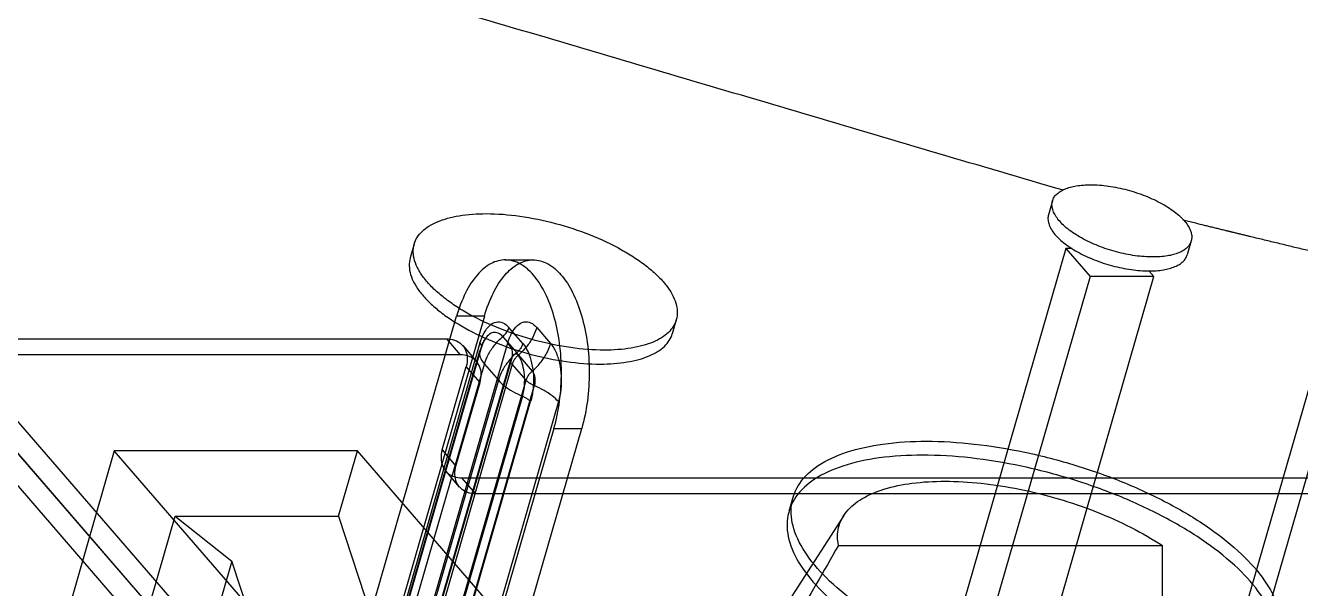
# Model space of a CAD drawing. Header units: millimetres. Extents: x -1 to 407, y -1 to 283.
# Drawn here: x 200.1 to 202.087, y 182.438 to 183.314 of the extents above; entities that cross this region are included whole.
import ezdxf

# ---------------------------------------------------------------- set-up
doc = ezdxf.new("R2010")
doc.units = ezdxf.units.MM
doc.header["$LTSCALE"] = 23.1
doc.layers.get('0').update_dxf_attribs({"linetype": 'CONTINUOUS'})
for name, color, linetype in [('001-PCB', 7, 'CONTINUOUS'), ('_154401', 7, 'CONTINUOUS'), ('_242707', 7, 'CONTINUOUS'), ('_361439', 7, 'CONTINUOUS'), ('_367183', 7, 'CONTINUOUS'), ('_443473', 7, 'CONTINUOUS')]:
    doc.layers.add(name, color=color, linetype=linetype)

msp = doc.modelspace()

# ---------------------------------------------------------------- linework, layer by layer
at = {"color": 6, "linetype": 'Continuous'}
for p, q in [((200.8474, 182.9492), (200.8907, 182.9492)), ((200.5873, 182.223), (200.7716, 182.8617)), ((200.8149, 182.8617), (200.6306, 182.223)), ((200.8149, 182.8617), (200.7716, 182.8617)), ((200.8436, 182.8296), (200.8652, 182.8046)), ((200.8748, 182.819), (200.8531, 182.844)), ((200.8964, 182.844), (200.9181, 182.819)), ((199.9763, 182.8264), (200.7557, 182.8264)), ((200.808, 182.8198), (200.5736, 182.0079)), ((200.5753, 181.9996), (200.8097, 182.8115)), ((200.5759, 182.0009), (200.8103, 182.8128)), ((200.6169, 182.0079), (200.8513, 182.8198)), ((200.7557, 182.8264), (200.7773, 182.8014)), ((200.781, 182.8159), (200.8026, 182.7909)), ((200.7773, 182.8014), (199.9979, 182.8014)), ((200.5735, 181.9956), (200.8078, 182.8075)), ((200.6215, 181.9817), (200.8559, 182.7936)), ((200.6221, 181.983), (200.8565, 182.7949)), ((200.624, 181.9871), (200.8584, 182.799)), ((200.8678, 182.801), (200.8894, 182.776)), ((200.2686, 182.3889), (199.933, 182.7764)), ((200.3552, 182.3889), (200.0196, 182.7764)), ((200.5806, 181.9748), (200.8149, 182.7867)), ((200.8582, 182.7867), (200.6239, 181.9748)), ((200.749, 182.6532), (200.7865, 182.7831)), ((200.8081, 182.7581), (200.7865, 182.7831)), ((200.8149, 182.7867), (200.8366, 182.7617)), ((200.8799, 182.7617), (200.8582, 182.7867)), ((200.8366, 182.7617), (200.6022, 181.9498)), ((200.8925, 182.7534), (200.6184, 181.8041)), ((200.6455, 181.9498), (200.8799, 182.7617)), ((200.7706, 182.6282), (200.8081, 182.7581)), ((200.8743, 182.7369), (200.6399, 181.925)), ((200.6525, 181.9167), (200.8869, 182.7286)), ((200.9302, 182.7286), (200.6958, 181.9167)), ((200.9232, 182.6867), (200.7388, 182.048)), ((200.7821, 182.048), (200.9665, 182.6867)), ((200.9232, 182.6867), (200.9665, 182.6867)), ((200.238, 182.6518), (200.1005, 182.1754)), ((200.6223, 182.208), (200.238, 182.6518)), ((200.6169, 182.6518), (200.238, 182.6518)), ((200.5875, 182.55), (200.6169, 182.6518)), ((201.0012, 182.208), (200.6169, 182.6518)), ((200.749, 182.6532), (200.7706, 182.6282)), ((200.7762, 182.5955), (200.7545, 182.6205)), ((200.8014, 182.5849), (200.7798, 182.6099)), ((200.7798, 182.6099), (202.4252, 182.6099)), ((202.4469, 182.5849), (200.8014, 182.5849)), ((201.2957, 182.5791), (201.2894, 182.5575)), ((201.3748, 182.551), (201.2116, 182.2983)), ((200.225, 182.1754), (200.3331, 182.55)), ((200.3331, 182.55), (200.4211, 182.48)), ((200.3331, 182.55), (200.5875, 182.55)), ((200.5875, 182.55), (200.6491, 182.3634)), ((201.3665, 182.5045), (201.8715, 182.5045)), ((200.4211, 182.48), (200.3224, 182.1379)), ((200.4596, 182.3634), (200.4211, 182.48))]:
    msp.add_line(p, q, dxfattribs=at)
at = {"color": 7, "linetype": 'Continuous'}
for p, q in [((199.9763, 182.7764), (200.3152, 182.3845)), ((200.3154, 182.3849), (199.9763, 182.7764))]:
    msp.add_line(p, q, dxfattribs=at)
at = {"color": 6, "linetype": 'Continuous'}
for centre, radius, start, end in [((200.8799, 182.7867), 0.075, 150.0109, 163.8966), ((200.8799, 182.7867), 0.025, 149.9978, 163.8964), ((239.8089, 160.3206), 44.384, 150.01207, 150.19089), ((174.0363, 182.5101), 27.8352, 359.74124, 359.98843)]:
    msp.add_arc(centre, radius, start, end, dxfattribs=at)
for points, knots in [([(200.9232, 182.6867), (200.9272, 182.7005), (200.933, 182.7296), (200.9359, 182.7743), (200.933, 182.8189), (200.9247, 182.8604), (200.9114, 182.8964), (200.8938, 182.9248), (200.8727, 182.9439), (200.848, 182.9514), (200.8231, 182.9446), (200.8015, 182.9255), (200.7837, 182.897), (200.7753, 182.8742), (200.7716, 182.8617)], [0, 0, 0, 0, 0.102253, 0.209853, 0.317041, 0.418204, 0.509773, 0.588057, 0.652718, 0.708057, 0.763259, 0.828366, 0.907619, 1, 1, 1, 1]), ([(200.8149, 182.8617), (200.8185, 182.8741), (200.8269, 182.8968), (200.8446, 182.9252), (200.8659, 182.9442), (200.8906, 182.9514), (200.9153, 182.9444), (200.9366, 182.9255), (200.9542, 182.8974), (200.9676, 182.8615), (200.9762, 182.8198), (200.9792, 182.7749), (200.9764, 182.7299), (200.9705, 182.7006), (200.9665, 182.6867)], [0, 0, 0, 0, 0.092066, 0.170694, 0.235368, 0.290333, 0.345478, 0.409811, 0.487603, 0.578848, 0.680489, 0.788721, 0.897362, 1, 1, 1, 1]), ([(200.808, 182.8198), (200.8096, 182.8253), (200.8134, 182.8352), (200.8218, 182.8471), (200.8325, 182.8536), (200.8445, 182.8522), (200.8505, 182.847), (200.8531, 182.844)], [0, 0, 0, 0, 0.265765, 0.482512, 0.655123, 0.813498, 1, 1, 1, 1]), ([(200.8513, 182.8198), (200.8529, 182.8253), (200.8567, 182.8353), (200.8652, 182.8471), (200.876, 182.8537), (200.888, 182.8522), (200.8938, 182.847), (200.8964, 182.844)], [0, 0, 0, 0, 0.266315, 0.484343, 0.658044, 0.816388, 1, 1, 1, 1]), ([(200.8436, 182.8296), (200.8415, 182.832), (200.837, 182.8359), (200.8281, 182.8368), (200.8201, 182.832), (200.8138, 182.8232), (200.8109, 182.8157), (200.8097, 182.8115)], [0, 0, 0, 0, 0.18976, 0.346459, 0.515601, 0.729429, 1, 1, 1, 1]), ([(200.8149, 182.7867), (200.8165, 182.792), (200.8209, 182.8027), (200.8307, 182.8172), (200.839, 182.8258), (200.8436, 182.8296)], [0, 0, 0, 0, 0.320723, 0.656439, 1, 1, 1, 1]), ([(200.8436, 182.8296), (200.8451, 182.831), (200.8479, 182.8339), (200.8512, 182.8387), (200.8526, 182.8422), (200.8531, 182.844)], [0, 0, 0, 0, 0.349259, 0.690823, 1, 1, 1, 1]), ([(200.8964, 182.844), (200.8949, 182.8386), (200.8905, 182.828), (200.8807, 182.8135), (200.8724, 182.8049), (200.8678, 182.801)], [0, 0, 0, 0, 0.3191, 0.654248, 1, 1, 1, 1]), ([(200.7557, 182.8264), (200.76, 182.8264), (200.7684, 182.8252), (200.7793, 182.8188), (200.7864, 182.8087), (200.789, 182.7962), (200.7877, 182.7875), (200.7865, 182.7831)], [0, 0, 0, 0, 0.207586, 0.398987, 0.586344, 0.783615, 1, 1, 1, 1]), ([(200.8097, 182.8115), (200.8083, 182.8093), (200.8065, 182.8038), (200.8088, 182.7947), (200.8126, 182.7894), (200.8149, 182.7867)], [0, 0, 0, 0, 0.287565, 0.605122, 1, 1, 1, 1]), ([(200.808, 182.8198), (200.8087, 182.8189), (200.8105, 182.8165), (200.8107, 182.813), (200.8097, 182.8115)], [0, 0, 0, 0, 0.401414, 1, 1, 1, 1]), ([(200.8103, 182.8128), (200.8108, 182.8144), (200.8117, 182.8172), (200.8133, 182.821), (200.8144, 182.8232), (200.8149, 182.8242)], [0, 0, 0, 0, 0.392384, 0.727271, 1, 1, 1, 1]), ([(200.8565, 182.7949), (200.8579, 182.7971), (200.8597, 182.8026), (200.8574, 182.8117), (200.8536, 182.817), (200.8513, 182.8198)], [0, 0, 0, 0, 0.286719, 0.603589, 1, 1, 1, 1]), ([(200.8748, 182.819), (200.8743, 182.8172), (200.8728, 182.8136), (200.8695, 182.8088), (200.8668, 182.8059), (200.8652, 182.8046)], [0, 0, 0, 0, 0.319089, 0.65425, 1, 1, 1, 1]), ([(200.8748, 182.819), (200.8781, 182.8151), (200.8838, 182.8052), (200.8891, 182.7881), (200.8917, 182.7685), (200.8912, 182.7482), (200.8887, 182.7349), (200.8869, 182.7286)], [0, 0, 0, 0, 0.163307, 0.357046, 0.570766, 0.790171, 1, 1, 1, 1]), ([(200.8894, 182.776), (200.894, 182.7799), (200.9023, 182.7884), (200.9121, 182.8029), (200.9165, 182.8136), (200.9181, 182.819)], [0, 0, 0, 0, 0.342556, 0.677826, 1, 1, 1, 1]), ([(200.9181, 182.819), (200.9214, 182.8151), (200.9272, 182.8052), (200.9325, 182.7878), (200.935, 182.7681), (200.9344, 182.748), (200.932, 182.7348), (200.9302, 182.7286)], [0, 0, 0, 0, 0.163738, 0.359217, 0.575061, 0.794227, 1, 1, 1, 1]), ([(200.8081, 182.7581), (200.8094, 182.7625), (200.8107, 182.7712), (200.8081, 182.7837), (200.8009, 182.7938), (200.7901, 182.8002), (200.7817, 182.8014), (200.7773, 182.8014)], [0, 0, 0, 0, 0.21641, 0.413691, 0.601047, 0.792438, 1, 1, 1, 1]), ([(200.8652, 182.8046), (200.8607, 182.8008), (200.8524, 182.7923), (200.8426, 182.7777), (200.8382, 182.7671), (200.8366, 182.7617)], [0, 0, 0, 0, 0.342557, 0.677827, 1, 1, 1, 1]), ([(200.8582, 182.7867), (200.8575, 182.7876), (200.8557, 182.7899), (200.8555, 182.7935), (200.8565, 182.7949)], [0, 0, 0, 0, 0.40803, 1, 1, 1, 1]), ([(200.8566, 182.795), (200.857, 182.7967), (200.8582, 182.7996), (200.861, 182.8028), (200.865, 182.8036), (200.8669, 182.8019), (200.8678, 182.801)], [0, 0, 0, 0, 0.321172, 0.565965, 0.763988, 1, 1, 1, 1]), ([(200.8678, 182.801), (200.8663, 182.7997), (200.8635, 182.7969), (200.8602, 182.792), (200.8588, 182.7885), (200.8582, 182.7867)], [0, 0, 0, 0, 0.343546, 0.67927, 1, 1, 1, 1]), ([(200.8743, 182.7369), (200.8757, 182.7416), (200.8775, 182.7515), (200.8779, 182.7666), (200.876, 182.7813), (200.8721, 182.7943), (200.8678, 182.8017), (200.8652, 182.8046)], [0, 0, 0, 0, 0.207183, 0.426048, 0.640729, 0.83586, 1, 1, 1, 1]), ([(200.8799, 182.7617), (200.8804, 182.7635), (200.8819, 182.767), (200.8851, 182.7718), (200.8879, 182.7747), (200.8894, 182.776)], [0, 0, 0, 0, 0.319094, 0.654248, 1, 1, 1, 1]), ([(200.8894, 182.776), (200.8905, 182.7747), (200.8922, 182.7715), (200.8935, 182.7658), (200.8936, 182.7596), (200.8932, 182.7554), (200.8927, 182.7533)], [0, 0, 0, 0, 0.210337, 0.462117, 0.73334, 1, 1, 1, 1]), ([(200.8366, 182.7617), (200.8395, 182.7584), (200.8466, 182.752), (200.8594, 182.7437), (200.8691, 182.7391), (200.8743, 182.7369)], [0, 0, 0, 0, 0.289194, 0.626682, 1, 1, 1, 1]), ([(200.8925, 182.7534), (200.8908, 182.7541), (200.8875, 182.7557), (200.8833, 182.7584), (200.8809, 182.7606), (200.8799, 182.7617)], [0, 0, 0, 0, 0.363112, 0.706323, 1, 1, 1, 1]), ([(200.9302, 182.7286), (200.9273, 182.7319), (200.9202, 182.7383), (200.9075, 182.7465), (200.8977, 182.7512), (200.8925, 182.7534)], [0, 0, 0, 0, 0.28777, 0.624504, 1, 1, 1, 1]), ([(200.8743, 182.7369), (200.8761, 182.7361), (200.8794, 182.7346), (200.8836, 182.7318), (200.886, 182.7297), (200.8869, 182.7286)], [0, 0, 0, 0, 0.37918, 0.721707, 1, 1, 1, 1]), ([(200.749, 182.6532), (200.7477, 182.6489), (200.7465, 182.6402), (200.7491, 182.6276), (200.7562, 182.6175), (200.7671, 182.6112), (200.7755, 182.6099), (200.7798, 182.6099)], [0, 0, 0, 0, 0.21641, 0.413691, 0.601047, 0.792438, 1, 1, 1, 1]), ([(201.8445, 182.273), (201.8195, 182.273), (201.7679, 182.2762), (201.6899, 182.289), (201.6114, 182.3094), (201.5355, 182.3365), (201.4655, 182.3691), (201.4041, 182.4061), (201.3541, 182.4457), (201.3174, 182.4864), (201.2954, 182.5272), (201.2901, 182.5676), (201.3046, 182.6042), (201.3363, 182.6324), (201.3815, 182.6524), (201.4388, 182.6644), (201.4809, 182.6668), (201.5035, 182.6668)], [0, 0, 0, 0, 0.081336, 0.168196, 0.257507, 0.345603, 0.430591, 0.509203, 0.578801, 0.637966, 0.686839, 0.727899, 0.766717, 0.810004, 0.862841, 0.926441, 1, 1, 1, 1]), ([(201.5035, 182.6668), (201.5284, 182.6668), (201.58, 182.6636), (201.658, 182.6508), (201.7365, 182.6304), (201.8124, 182.6034), (201.8824, 182.5707), (201.9438, 182.5338), (201.9938, 182.4941), (202.0305, 182.4534), (202.0525, 182.4127), (202.0578, 182.3722), (202.0434, 182.3356), (202.0116, 182.3074), (201.9664, 182.2874), (201.9091, 182.2754), (201.867, 182.273), (201.8445, 182.273)], [0, 0, 0, 0, 0.081336, 0.168196, 0.257507, 0.345603, 0.430591, 0.509203, 0.578801, 0.637966, 0.686839, 0.727899, 0.766717, 0.810004, 0.862841, 0.926441, 1, 1, 1, 1]), ([(201.4972, 182.6451), (201.4748, 182.6451), (201.4328, 182.6428), (201.3758, 182.6309), (201.3306, 182.6111), (201.2988, 182.5831), (201.2839, 182.5467), (201.2889, 182.5061), (201.3108, 182.4653), (201.3473, 182.4246), (201.397, 182.385), (201.4581, 182.3481), (201.528, 182.3153), (201.604, 182.2881), (201.6828, 182.2675), (201.7613, 182.2546), (201.8132, 182.2514), (201.8382, 182.2514)], [0, 0, 0, 0, 0.073237, 0.136536, 0.189232, 0.232519, 0.271395, 0.312494, 0.361347, 0.420376, 0.489677, 0.567908, 0.652728, 0.741051, 0.83085, 0.918266, 1, 1, 1, 1]), ([(201.8382, 182.2514), (201.8607, 182.2514), (201.9026, 182.2537), (201.9597, 182.2656), (202.0048, 182.2854), (202.0367, 182.3134), (202.0515, 182.3499), (202.0465, 182.3904), (202.0246, 182.4312), (201.9882, 182.4719), (201.9384, 182.5115), (201.8773, 182.5484), (201.8074, 182.5812), (201.7315, 182.6084), (201.6526, 182.629), (201.5741, 182.6419), (201.5223, 182.6451), (201.4972, 182.6451)], [0, 0, 0, 0, 0.073237, 0.136536, 0.189232, 0.232519, 0.271395, 0.312494, 0.361347, 0.420376, 0.489677, 0.567908, 0.652728, 0.741051, 0.83085, 0.918266, 1, 1, 1, 1]), ([(200.8014, 182.5849), (200.7971, 182.5849), (200.7887, 182.5862), (200.7779, 182.5925), (200.7707, 182.6026), (200.7681, 182.6152), (200.7694, 182.6239), (200.7706, 182.6282)], [0, 0, 0, 0, 0.207586, 0.398987, 0.586344, 0.783615, 1, 1, 1, 1]), ([(201.3665, 182.5045), (201.3647, 182.5136), (201.3645, 182.5329), (201.3784, 182.5593), (201.4041, 182.5796), (201.4394, 182.5941), (201.4832, 182.6028), (201.5153, 182.6045), (201.5324, 182.6045)], [0, 0, 0, 0, 0.126892, 0.251563, 0.393417, 0.564013, 0.766806, 1, 1, 1, 1]), ([(201.5324, 182.6045), (201.5513, 182.6045), (201.5904, 182.6022), (201.6496, 182.5929), (201.7094, 182.578), (201.7677, 182.5581), (201.822, 182.5339), (201.8558, 182.5147), (201.8715, 182.5045)], [0, 0, 0, 0, 0.158674, 0.327607, 0.501614, 0.675247, 0.843081, 1, 1, 1, 1])]:
    msp.add_open_spline(points, degree=3, knots=knots, dxfattribs=at)
msp.add_open_spline([(200.8583, 182.7991), (200.8584, 182.7993), (200.8584, 182.7992), (200.8584, 182.799)], degree=3, dxfattribs=at)
at = {"layer": '001-PCB', "color": 4, "linetype": 'Continuous'}
for p, q in [((201.7174, 183.0577), (201.7051, 183.0608)), ((201.9233, 183.0062), (201.9032, 183.0112))]:
    msp.add_line(p, q, dxfattribs=at)
for points, knots in [([(201.7051, 183.0608), (201.5745, 183.0994), (201.3787, 183.1572), (201.1175, 183.2344), (200.9216, 183.2922), (200.7257, 183.35), (200.5298, 183.4079), (200.3665, 183.4561), (200.2359, 183.4946), (200.138, 183.5235), (200.04, 183.5525), (199.9584, 183.5766), (199.8931, 183.5958), (199.8441, 183.6103), (199.7952, 183.6248), (199.7544, 183.6368), (199.7217, 183.6464), (199.6972, 183.6537), (199.6768, 183.6597), (199.6605, 183.6645), (199.6482, 183.6681), (199.638, 183.6711), (199.6299, 183.6735), (199.6248, 183.6751), (199.6207, 183.6763), (199.6182, 183.677), (199.6161, 183.6776), (199.6141, 183.6783), (199.6107, 183.6796), (199.6058, 183.6815), (199.598, 183.6845), (199.5882, 183.6882), (199.5725, 183.6942), (199.5529, 183.7016), (199.5293, 183.7106), (199.5058, 183.7195), (199.4823, 183.7285), (199.4509, 183.7404), (199.4117, 183.7553), (199.349, 183.7792), (199.2706, 183.809), (199.1765, 183.8448), (199.0824, 183.8806), (198.9883, 183.9164), (198.8942, 183.9521), (198.7688, 183.9999), (198.6119, 184.0595), (198.4551, 184.1192), (198.3297, 184.1669), (198.2356, 184.2027), (198.1415, 184.2384), (198.0474, 184.2742), (197.9533, 184.31), (197.8749, 184.3398), (197.8122, 184.3637), (197.773, 184.3786), (197.7416, 184.3905), (197.7181, 184.3995), (197.6946, 184.4084), (197.671, 184.4174), (197.6514, 184.4248), (197.6377, 184.4301), (197.6299, 184.433), (197.624, 184.4353), (197.6181, 184.4375), (197.6137, 184.4392), (197.6108, 184.4403), (197.6093, 184.4409), (197.6078, 184.4415), (197.606, 184.4424), (197.6037, 184.4435), (197.6, 184.4452), (197.5953, 184.4474), (197.5879, 184.451), (197.5786, 184.4554), (197.5675, 184.4607), (197.5527, 184.4678), (197.5341, 184.4766), (197.5118, 184.4872), (197.4822, 184.5014), (197.4451, 184.5191), (197.4006, 184.5403), (197.356, 184.5615), (197.2967, 184.5898), (197.2225, 184.6252), (197.1334, 184.6677), (197.0444, 184.7101), (196.9257, 184.7667), (196.7773, 184.8375), (196.5992, 184.9224), (196.4508, 184.9931), (196.3321, 185.0497), (196.2431, 185.0922), (196.154, 185.1346), (196.0798, 185.17), (196.0205, 185.1983), (195.976, 185.2195), (195.9314, 185.2408), (195.8869, 185.262), (195.8498, 185.2797), (195.8201, 185.2938), (195.7979, 185.3044), (195.7793, 185.3133), (195.7645, 185.3204), (195.7534, 185.3257), (195.7422, 185.331), (195.733, 185.3354), (195.7255, 185.3389), (195.7209, 185.3412), (195.7172, 185.3429), (195.7144, 185.3442), (195.7121, 185.3454), (195.7105, 185.3461), (195.7095, 185.3466), (195.7088, 185.3469), (195.7082, 185.3473), (195.7074, 185.3477), (195.706, 185.3486), (195.704, 185.3498), (195.7016, 185.3512), (195.6983, 185.3532), (195.6943, 185.3556), (195.6878, 185.3594), (195.6797, 185.3642), (195.6699, 185.37), (195.6602, 185.3758), (195.6473, 185.3834), (195.6311, 185.3931), (195.6116, 185.4046), (195.5857, 185.42), (195.5533, 185.4392), (195.5144, 185.4623), (195.4755, 185.4854), (195.4366, 185.5085), (195.3847, 185.5393), (195.3199, 185.5777), (195.2421, 185.6239), (195.1643, 185.6701), (195.0606, 185.7316), (194.9309, 185.8086), (194.7753, 185.9009), (194.6457, 185.9778), (194.5419, 186.0394), (194.4641, 186.0856), (194.3863, 186.1317), (194.3215, 186.1702), (194.2697, 186.201), (194.2308, 186.2241), (194.1919, 186.2471), (194.1594, 186.2664), (194.1335, 186.2818), (194.1141, 186.2933), (194.0979, 186.3029), (194.0849, 186.3106), (194.0752, 186.3164), (194.0671, 186.3212), (194.0606, 186.325), (194.0565, 186.3274), (194.0533, 186.3294), (194.0513, 186.3306), (194.0498, 186.3314), (194.049, 186.3319), (194.0484, 186.3324), (194.0475, 186.3331), (194.0454, 186.3347), (194.0422, 186.337), (194.038, 186.3402), (194.0338, 186.3433), (194.0282, 186.3475), (194.0184, 186.3548), (194.0044, 186.3653), (193.9876, 186.3778), (193.9708, 186.3904), (193.954, 186.403), (193.9316, 186.4197), (193.9036, 186.4407), (193.8588, 186.4742), (193.8028, 186.5161), (193.7357, 186.5663), (193.6685, 186.6166), (193.6013, 186.6669), (193.5341, 186.7171), (193.4445, 186.7841), (193.3325, 186.8679), (193.2205, 186.9517), (193.1309, 187.0187), (193.0637, 187.069), (192.9965, 187.1192), (192.9293, 187.1695), (192.8733, 187.2114), (192.8285, 187.2449), (192.7949, 187.27), (192.7613, 187.2951), (192.7333, 187.3161), (192.7109, 187.3328), (192.6941, 187.3454), (192.6773, 187.358), (192.6605, 187.3705), (192.6465, 187.381), (192.6367, 187.3883), (192.6311, 187.3925), (192.6269, 187.3957), (192.6234, 187.3983), (192.6206, 187.4004), (192.6189, 187.4017), (192.6175, 187.4027), (192.6166, 187.4034), (192.6159, 187.4039), (192.6153, 187.4044), (192.6144, 187.4054), (192.613, 187.4067), (192.6108, 187.4089), (192.6081, 187.4115), (192.6037, 187.4158), (192.5983, 187.4212), (192.5917, 187.4276), (192.583, 187.4362), (192.572, 187.4469), (192.5589, 187.4597), (192.5415, 187.4769), (192.5196, 187.4983), (192.4934, 187.524), (192.4672, 187.5497), (192.441, 187.5754), (192.4148, 187.6012), (192.3799, 187.6354), (192.3362, 187.6783), (192.2838, 187.7297), (192.2139, 187.7983), (192.1266, 187.884), (192.0217, 187.9868), (191.9169, 188.0897), (191.8121, 188.1925), (191.6723, 188.3296), (191.5675, 188.4325), (191.4976, 188.501)], [0, 0, 0, 0, 0.03125, 0.046875, 0.0625, 0.078125, 0.09375, 0.109375, 0.117188, 0.125, 0.132812, 0.140625, 0.144531, 0.148438, 0.152344, 0.15625, 0.158203, 0.160156, 0.162109, 0.163086, 0.164062, 0.165039, 0.165527, 0.166016, 0.16626, 0.166504, 0.166626, 0.166748, 0.166992, 0.16748, 0.167969, 0.168945, 0.169922, 0.171875, 0.173828, 0.175781, 0.177734, 0.179688, 0.183594, 0.1875, 0.195312, 0.203125, 0.210938, 0.21875, 0.226562, 0.234375, 0.25, 0.265625, 0.273438, 0.28125, 0.289062, 0.296875, 0.304688, 0.3125, 0.316406, 0.320312, 0.322266, 0.324219, 0.326172, 0.328125, 0.330078, 0.331055, 0.331543, 0.332031, 0.33252, 0.333008, 0.33313, 0.333252, 0.333374, 0.333496, 0.33374, 0.333984, 0.334473, 0.334961, 0.335938, 0.336914, 0.337891, 0.339844, 0.341797, 0.34375, 0.347656, 0.351562, 0.355469, 0.359375, 0.367188, 0.375, 0.382812, 0.390625, 0.40625, 0.421875, 0.4375, 0.445312, 0.453125, 0.460938, 0.46875, 0.472656, 0.476562, 0.480469, 0.484375, 0.488281, 0.490234, 0.492188, 0.494141, 0.495117, 0.496094, 0.49707, 0.498047, 0.498535, 0.499023, 0.499268, 0.499512, 0.499756, 0.499878, 0.499939, 0.5, 0.500061, 0.500122, 0.500244, 0.500488, 0.500732, 0.500977, 0.501465, 0.501953, 0.50293, 0.503906, 0.504883, 0.505859, 0.507812, 0.509766, 0.511719, 0.515625, 0.519531, 0.523438, 0.527344, 0.53125, 0.539062, 0.546875, 0.554688, 0.5625, 0.578125, 0.59375, 0.609375, 0.617188, 0.625, 0.632812, 0.640625, 0.644531, 0.648438, 0.652344, 0.65625, 0.658203, 0.660156, 0.662109, 0.663086, 0.664062, 0.665039, 0.665527, 0.666016, 0.66626, 0.666504, 0.666626, 0.666687, 0.666748, 0.66687, 0.666992, 0.66748, 0.667969, 0.668457, 0.668945, 0.669922, 0.671875, 0.673828, 0.675781, 0.677734, 0.679688, 0.683594, 0.6875, 0.695312, 0.703125, 0.710938, 0.71875, 0.726562, 0.734375, 0.75, 0.765625, 0.773438, 0.78125, 0.789062, 0.796875, 0.804688, 0.808594, 0.8125, 0.816406, 0.820312, 0.822266, 0.824219, 0.826172, 0.828125, 0.830078, 0.831055, 0.831543, 0.832031, 0.83252, 0.832764, 0.833008, 0.83313, 0.833252, 0.833313, 0.833374, 0.833496, 0.83374, 0.833984, 0.834473, 0.834961, 0.835938, 0.836914, 0.837891, 0.839844, 0.841797, 0.84375, 0.847656, 0.851562, 0.855469, 0.859375, 0.863281, 0.867188, 0.875, 0.882812, 0.890625, 0.90625, 0.921875, 0.9375, 0.953125, 0.96875, 1, 1, 1, 1]), ([(202.1043, 182.9623), (202.0973, 182.964), (202.0832, 182.9673), (202.0621, 182.9724), (202.0445, 182.9767), (202.0304, 182.9801), (202.0199, 182.9826), (202.0111, 182.9848), (202.004, 182.9865), (201.9987, 182.9878), (201.9935, 182.989), (201.9891, 182.9901), (201.9855, 182.991), (201.9833, 182.9915), (201.9816, 182.9919), (201.9803, 182.9923), (201.9792, 182.9925), (201.9784, 182.9927), (201.9779, 182.9928), (201.9777, 182.9929), (201.9772, 182.993), (201.9766, 182.9931), (201.9756, 182.9934), (201.9742, 182.9937), (201.9725, 182.9941), (201.9703, 182.9947), (201.9674, 182.9954), (201.9629, 182.9965), (201.9573, 182.9979), (201.9505, 182.9996), (201.9437, 183.0012), (201.9346, 183.0034), (201.9278, 183.0051), (201.9233, 183.0062)], [0, 0, 0, 0, 0.125, 0.25, 0.375, 0.4375, 0.5, 0.5625, 0.59375, 0.625, 0.65625, 0.6875, 0.703125, 0.71875, 0.726562, 0.734375, 0.742188, 0.746094, 0.748047, 0.75, 0.751953, 0.753906, 0.757812, 0.765625, 0.773438, 0.78125, 0.796875, 0.8125, 0.84375, 0.875, 0.90625, 0.9375, 1, 1, 1, 1])]:
    msp.add_open_spline(points, degree=3, knots=knots, dxfattribs=at)
at = {"layer": '_154401', "color": 7, "linetype": 'Continuous'}
msp.add_line((202.1087, 182.781), (201.95, 182.2313), dxfattribs=at)
at = {"layer": '_242707', "color": 7, "linetype": 'Continuous'}
for p, q in [((201.7207, 182.9668), (201.5084, 182.2313)), ((201.7207, 182.9668), (201.7586, 182.9231)), ((201.7306, 182.9668), (201.7207, 182.9668)), ((201.8582, 182.9231), (201.8505, 182.9319)), ((201.7586, 182.9231), (201.5463, 182.1875)), ((201.6381, 182.1607), (201.8582, 182.9231)), ((201.8582, 182.9231), (201.7586, 182.9231))]:
    msp.add_line(p, q, dxfattribs=at)
at = {"layer": '_361439', "color": 7, "linetype": 'Continuous'}
for p, q in [((200.7055, 182.9738), (200.6993, 182.9522)), ((201.1139, 182.856), (201.1076, 182.8343))]:
    msp.add_line(p, q, dxfattribs=at)
for points, knots in [([(200.7055, 182.9738), (200.7066, 182.9775), (200.7099, 182.9847), (200.7178, 182.9942), (200.7287, 183.0024), (200.7421, 183.0092), (200.7581, 183.0145), (200.7833, 183.0199), (200.8036, 183.0212), (200.8177, 183.0212)], [0, 0, 0, 0, 0.088157, 0.18175, 0.285073, 0.400852, 0.530404, 0.673957, 1, 1, 1, 1]), ([(200.8177, 183.0212), (200.8352, 183.0212), (200.8715, 183.0182), (200.9258, 183.0071), (200.979, 182.9896), (201.0204, 182.9703), (201.0497, 182.9526), (201.0687, 182.9389), (201.0848, 182.9249), (201.0978, 182.9106), (201.1075, 182.8964), (201.1137, 182.8824), (201.1161, 182.8687), (201.115, 182.86), (201.1139, 182.856)], [0, 0, 0, 0, 0.142918, 0.296343, 0.451407, 0.599048, 0.667515, 0.731209, 0.789465, 0.841866, 0.888347, 0.929332, 0.965918, 1, 1, 1, 1]), ([(201.0017, 182.8087), (200.9842, 182.8087), (200.9479, 182.8116), (200.8936, 182.8228), (200.8404, 182.8403), (200.799, 182.8595), (200.7697, 182.8772), (200.7507, 182.8909), (200.7346, 182.9049), (200.7215, 182.9192), (200.7119, 182.9334), (200.7057, 182.9475), (200.7033, 182.9611), (200.7044, 182.9698), (200.7055, 182.9738)], [0, 0, 0, 0, 0.142918, 0.296343, 0.451407, 0.599048, 0.667515, 0.731209, 0.789465, 0.841866, 0.888347, 0.929332, 0.965918, 1, 1, 1, 1]), ([(200.6993, 182.9522), (200.6981, 182.9482), (200.6971, 182.9394), (200.6995, 182.9258), (200.7056, 182.9118), (200.7153, 182.8975), (200.7283, 182.8833), (200.7444, 182.8692), (200.7634, 182.8556), (200.7928, 182.8379), (200.8341, 182.8186), (200.8873, 182.8011), (200.9416, 182.7899), (200.9779, 182.787), (200.9955, 182.787)], [0, 0, 0, 0, 0.034082, 0.070668, 0.111653, 0.158134, 0.210535, 0.268791, 0.332485, 0.400952, 0.548593, 0.703656, 0.857081, 1, 1, 1, 1]), ([(201.1139, 182.856), (201.1128, 182.8523), (201.1095, 182.8451), (201.1015, 182.8356), (201.0907, 182.8274), (201.0773, 182.8207), (201.0613, 182.8153), (201.0361, 182.8099), (201.0158, 182.8087), (201.0017, 182.8087)], [0, 0, 0, 0, 0.088157, 0.18175, 0.285073, 0.400852, 0.530404, 0.673957, 1, 1, 1, 1]), ([(200.9955, 182.787), (201.0095, 182.787), (201.0298, 182.7883), (201.0551, 182.7937), (201.071, 182.799), (201.0845, 182.8058), (201.0953, 182.8139), (201.1033, 182.8234), (201.1066, 182.8307), (201.1076, 182.8343)], [0, 0, 0, 0, 0.326042, 0.469594, 0.599146, 0.714926, 0.818249, 0.911842, 1, 1, 1, 1])]:
    msp.add_open_spline(points, degree=3, knots=knots, dxfattribs=at)
at = {"layer": '_367183', "color": 7, "linetype": 'Continuous'}
msp.add_line((202.1342, 182.7443), (201.9219, 182.0088), dxfattribs=at)
at = {"layer": '_443473', "color": 7, "linetype": 'Continuous'}
for p, q in [((201.7001, 183.0411), (201.6939, 183.0195)), ((201.9163, 182.9787), (201.91, 182.9571))]:
    msp.add_line(p, q, dxfattribs=at)
for points, knots in [([(201.7001, 183.0411), (201.7007, 183.043), (201.7024, 183.0469), (201.7066, 183.0519), (201.7124, 183.0562), (201.7195, 183.0598), (201.7279, 183.0626), (201.7413, 183.0655), (201.752, 183.0662), (201.7595, 183.0662)], [0, 0, 0, 0, 0.088157, 0.18175, 0.285073, 0.400852, 0.530404, 0.673957, 1, 1, 1, 1]), ([(201.7595, 183.0662), (201.7688, 183.0662), (201.788, 183.0646), (201.8167, 183.0587), (201.8449, 183.0494), (201.8668, 183.0392), (201.8823, 183.0299), (201.8924, 183.0226), (201.9009, 183.0152), (201.9078, 183.0076), (201.9129, 183.0001), (201.9162, 182.9927), (201.9175, 182.9855), (201.9169, 182.9808), (201.9163, 182.9787)], [0, 0, 0, 0, 0.142918, 0.296343, 0.451407, 0.599048, 0.667515, 0.731209, 0.789465, 0.841866, 0.888347, 0.929332, 0.965918, 1, 1, 1, 1]), ([(201.8569, 182.9537), (201.8476, 182.9537), (201.8284, 182.9552), (201.7997, 182.9611), (201.7715, 182.9704), (201.7496, 182.9806), (201.7341, 182.99), (201.724, 182.9972), (201.7155, 183.0046), (201.7086, 183.0122), (201.7035, 183.0197), (201.7002, 183.0271), (201.6989, 183.0344), (201.6995, 183.039), (201.7001, 183.0411)], [0, 0, 0, 0, 0.142918, 0.296343, 0.451407, 0.599048, 0.667515, 0.731209, 0.789465, 0.841866, 0.888347, 0.929332, 0.965918, 1, 1, 1, 1]), ([(201.6939, 183.0195), (201.6932, 183.0173), (201.6927, 183.0127), (201.694, 183.0055), (201.6972, 182.9981), (201.7023, 182.9905), (201.7092, 182.983), (201.7178, 182.9755), (201.7278, 182.9683), (201.7434, 182.9589), (201.7653, 182.9487), (201.7934, 182.9395), (201.8222, 182.9336), (201.8414, 182.932), (201.8507, 182.932)], [0, 0, 0, 0, 0.034082, 0.070668, 0.111653, 0.158134, 0.210535, 0.268791, 0.332485, 0.400952, 0.548593, 0.703656, 0.857081, 1, 1, 1, 1]), ([(201.9163, 182.9787), (201.9157, 182.9768), (201.914, 182.9729), (201.9098, 182.9679), (201.904, 182.9636), (201.8969, 182.96), (201.8885, 182.9572), (201.8751, 182.9543), (201.8643, 182.9537), (201.8569, 182.9537)], [0, 0, 0, 0, 0.088157, 0.18175, 0.285073, 0.400852, 0.530404, 0.673957, 1, 1, 1, 1]), ([(201.8507, 182.932), (201.8581, 182.932), (201.8688, 182.9327), (201.8822, 182.9355), (201.8907, 182.9384), (201.8978, 182.9419), (201.9035, 182.9463), (201.9077, 182.9513), (201.9095, 182.9551), (201.91, 182.9571)], [0, 0, 0, 0, 0.326042, 0.469594, 0.599146, 0.714926, 0.818249, 0.911842, 1, 1, 1, 1])]:
    msp.add_open_spline(points, degree=3, knots=knots, dxfattribs=at)

doc.saveas('drawing.dxf')
